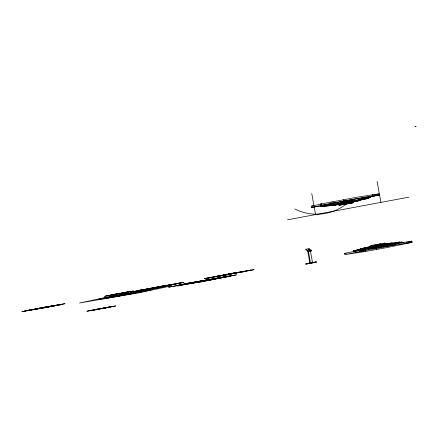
<?xml version="1.0" encoding="UTF-8"?>
<svg xmlns="http://www.w3.org/2000/svg" width="438" height="438" viewBox="0 0 438 438"><rect width="100%" height="100%" fill="white"/><g stroke="black" fill="none" stroke-linecap="round" stroke-linejoin="round"><path stroke-width="0.66" d="M305.894 249.222L305.883 249.824L308.462 251.571L311.621 251.023L311.626 250.421L309.053 248.674L305.894 249.222L308.467 250.969L311.626 250.421M308.462 251.571L308.467 250.969M309.042 249.277L309.053 248.674M309.436 250.328L309.77 250.355L309.442 250.235M294.752 209.019L294.829 208.981A51.498 49.669 80.8 0 0 346.365 203.999L346.332 204.004M308.943 249.863C308.943 250.317 309.009 249.704 309.009 249.682M228.121 274.084L250.936 270.038L248.045 270.629M230.339 274.177L207.519 278.229L210.415 277.637M309.726 250.399L309.759 250.339M218.452 278.453L236.416 274.861L188.34 283.676L220.588 277.966L199.055 282.083L168.663 287.191L189.019 283.107M208.439 279.603L183.801 283.961L213.914 278.738L185.258 284.048L217.253 278.354L213.235 279.307M356.866 250.109L357.003 250.875L353.346 251.653L353.45 250.81L362.445 249.08L361.279 249.321M360.551 249.485L359.308 249.863M372.946 246.988L373.088 247.755L369.431 248.532L369.535 247.689L383.748 245.105L381.843 245.45M403.726 242.438L411.862 241.13L412.087 242.373L387.072 247.547L363.841 251.735L344.334 254.708L364.695 250.624L359.472 251.478L359.248 250.229L383.146 245.975M390.236 243.314L391.386 243.008M392.114 242.844L368.008 247.229M401.432 242.904L401.542 242.061L400.567 242.302M403.327 242.504L403.82 242.345L373.68 247.645M324.246 206.112L320.66 206.648L320.523 205.882L322.751 205.384M322.609 205.909L322.33 205.997L334.966 203.61L322.609 205.909L322.472 205.143L320.665 205.345L320.441 204.097L358.043 197.062L378.87 193.903L379.094 195.145L370.088 196.739M320.66 206.648L324.432 205.849M331.309 205.066L363.649 199.044L324.23 206.314L331.478 205.132M331.971 205.148L327.832 205.915L332.595 205.176M338.766 204.305L338.946 205.302L344.224 204.25L344.044 203.254L331.413 205.641L360.277 200.473L352.82 201.956M333.493 205.356L333.214 205.438L338.563 204.595M354.676 199.974L340.238 202.559L354.397 200.062L354.534 199.208L354.254 199.295L379.094 195.145M340.293 204.19L340.567 204.108M368.413 196.793L370.493 196.509L370.636 197.275L368.555 197.56L368.413 196.793L368.971 196.624L367.104 196.832L343.835 200.998L343.611 199.755M359.061 200.308L367.252 198.644L363.37 199.126L363.556 198.524L361.476 198.808L368.555 197.56M370.214 196.596L370.493 196.509M370.345 197.051L370.904 196.881L370.356 196.903M370.636 197.275L363.277 198.611M366.732 198.43L368.96 197.932L368.823 197.166M24.041 311.161L57.915 304.996L21.9 311.642L61.249 304.613L29.001 310.318L33.02 309.365M27.375 310.777L29.258 310.307M32.593 309.923L50.556 306.332M57.657 305.007L65.016 303.671L53.896 305.948M60.997 304.624L62.875 304.153M136.152 291.204L134.269 291.675L162.925 286.364L142.996 289.89L155.572 287.7M115.342 296.334L123.116 294.528M150.349 288.554L171.91 284.569L159.333 286.759M115.331 296.269L98.961 299.214L121.994 295.442L136.125 292.42M162.668 286.375L164.551 285.905M178.753 283.255L180.631 282.784L139.914 290.263L163.095 285.817M185.258 284.048L181.239 285.001L200.916 281.486M186.714 284.136L188.597 283.665M191.932 283.276L177.729 285.926L181.496 284.99M195.693 282.34L197.576 281.869M216.996 278.365L226.232 276.559L213.656 278.749L218.88 277.895M220.33 277.982L224.097 277.04M108.416 307.268L86.861 311.254L115.774 305.932L103.198 308.122M370.805 246.747L370.625 245.756L379.604 243.961L384.821 243.106L385.002 244.103L386.19 243.895M382.943 243.577L384.821 243.106M408.096 242.072L411.862 241.13M123.56 294.522L124.534 294.276L109.823 296.953L111.991 296.652M120.806 295.557L119.831 295.798L134.548 293.126L125.777 294.626M121.255 295.546L147.288 290.389L113.371 296.307L107.94 297.424L143.527 291.33L127.617 293.903L104.178 298.36L124.107 294.834L118.567 296.083L102.295 298.831L107.726 297.72M138.769 291.965L132.878 293.301M139.218 291.96L140.193 291.713L122.372 294.632L111.279 297.035L130.995 293.767L142.071 291.243L126.204 294.068M228.067 274.374L214.773 276.794L238.469 272.326L219.991 275.94L225.422 274.823M228.51 274.363L229.485 274.122L216.657 276.323L243.687 271.472L222.132 275.458L241.546 271.954M225.975 276.57L228.373 276.077L194.242 282.253M366.403 247.946L365.675 248.111L374.036 246.501M363.797 248.581L364.525 248.417M398.591 242.258L399.565 242.011L360.211 249.047L364.345 248.313M402.024 242.389L402.998 242.148L400.825 242.449M321.476 205.833L311.363 207.415L354.534 199.208M359.138 200.15L360.173 199.898L358.092 200.177L358.202 200.752L358.476 200.67L336.964 204.502L336.86 203.927L334.78 204.212L335.059 204.13L334.824 202.843L320.665 205.345M305.844 263.796L316.22 261.842L316.28 262.165L305.899 264.119L305.844 263.796L310.224 263.035M310.405 250.914L312.518 262.543L309.874 263.03L307.646 250.75M311.916 262.68L312.518 262.543M305.899 264.119L316.28 262.165M316.22 261.842L312.732 262.603L312.787 262.931M352.776 202.017L354.725 201.606L354.621 201.031M110.699 295.179L104.567 296.302L116.097 294.314M127.348 292.102L133.481 290.98L113.628 294.5M110.042 295.436L124.419 292.776M116.722 295.989L127.573 293.657L149.172 289.918L143.741 291.035M122.399 294.758L116.924 295.628L143.954 290.772L138.523 291.889M136.136 292.485L152.512 289.534L132.834 293.049L126.932 294.473L141.644 291.801L139.476 292.102M187.141 283.578L177.899 285.384L192.359 282.724M391.468 243.451L386.989 244.207L386.885 243.632L384.969 243.917L365.33 247.618L367.498 247.317M365.582 247.607L363.447 248.089L365.615 247.788M229.315 276.186L231.45 275.705L227.755 276.263M386.989 244.207L389.13 243.725L389.103 245.017L390.116 244.82M110.299 306.797L96.097 309.447M92.336 310.389L113.634 306.414M351.605 202.066L352.924 201.803L353.105 202.799L338.946 205.302M25.919 310.69L59.541 304.536M45.338 307.186L54.323 305.39M121.95 292.967L128.006 291.845M113.415 296.553L100.839 298.749L130.907 293.274M138.052 292.195L150.628 290.005L120.559 295.48M376.193 246.085L374.671 246.386L374.567 245.811L372.426 246.293L372.503 245.285M377.151 246.331L381.208 245.565M395.908 242.794L396.921 242.597M401.542 242.061L388.966 244.251L394.184 243.397M363.6 249.649L362.587 249.846L362.352 248.565M208.012 280.161L206.134 280.632L211.609 279.762L190.048 283.747M359.472 251.478L396.647 244.705L412.087 242.373M394.195 244.93L396.018 244.574M370.329 196.908L374.096 196.114L372.021 196.394M240.599 271.927L254.128 269.633L242.811 271.916M217.861 276.34L204.332 278.634L215.649 276.351M321.651 204.009L311.139 206.172L311.582 206.156M376.779 245.975L381.137 245.176L376.554 245.915L376.762 247.07M361.881 248.872L356.45 249.989L356.8 250.492M225.937 274.763L236.328 272.808L227.092 274.615L231.111 273.662M118.588 295.453L109.396 297.506L123.85 294.845M119.103 295.393L125.69 294.128M108.241 297.659L114.827 296.395M131.422 293.214L138.008 291.949M112.944 296.86L107.513 297.977L125.263 294.681M136.64 292.36L143.226 291.095M113.458 296.805L120.045 295.535M357.594 250.76L360.682 250.191L360.469 249.036L358.591 249.501L358.777 250.541M364.695 249.436L365.878 249.217M391.216 244.612L392.399 244.388L392.256 243.621M375.103 248.362L376.423 248.116M393.603 245.039L386.842 246.298M287.503 219.805L408.972 197.144M378.421 244.415L372.125 245.51M379.713 244.174L381.005 243.933M141.797 289.792L130.935 292.058L174.986 284.196L151.805 288.642M373.97 246.928L369.289 247.771M376.647 246.43L374.605 246.813L374.512 246.293M173.109 284.667L183.971 282.4L152.232 288.084M406.163 242.433L407.45 242.192M392.864 243.364L394.134 243.128M134.263 293.006L145.411 290.859L106.056 297.889L138.085 292.376M372.618 248.822L373.888 248.587M379.719 247.497L380.989 247.262M364.465 249.375L344.109 253.46L344.624 253.438M115.687 294.024L106.702 295.82M122.361 293.257L131.34 291.462M383.031 246.983L386.207 246.413M97.981 308.976L88.996 310.772M104.655 308.21L106.533 307.739M373.077 194.926L371.791 195.151L372.941 194.97M374.364 194.696L378.87 193.903M344.224 204.25L353.105 202.799M383.546 244.749L381.772 245.061L381.668 244.486M394.775 243.293L395.957 243.09M356.904 250.328L358.684 250.021M385.068 245.669L383.885 245.871L383.65 244.59M397.386 243.49L396.204 243.692L396.067 242.926M401.285 242.072L401.422 242.838L403.201 242.532M380.075 247.503L381.257 247.295M34.903 308.894L40.121 308.04L38.237 308.511M52.012 306.419L46.795 307.273L48.678 306.803M222.214 277.511L227.689 276.641L200.818 281.875M129.073 293.991L132.375 293.427M202.367 281.568L197.149 282.422M241.705 271.971L244.448 271.505L223.993 275.42M216.75 276.29L214.012 276.761L234.467 272.847M387.291 243.703L388.309 243.533M366.124 247.7L367.143 247.53M384.055 244.667L386.25 244.305M398.492 243.298L399.511 243.128L399.308 242.028M386.174 245.477L387.192 245.307M375.021 248.319L376.039 248.149M377.649 247.913L378.87 247.705M367.92 249.644L368.938 249.474M370.625 245.756L371.621 245.592M385.002 244.103L379.784 244.957L379.604 243.961M359.248 250.229L365.774 249.162M367.077 248.948L368.38 248.735M361.005 250.914L362.308 250.7M201.338 280.928L206.561 280.074M204.677 280.544L209.895 279.69M42.004 307.569L47.222 306.715M199.033 281.952L204.25 281.097M127.617 293.903L134.751 292.765M36.359 308.982L41.577 308.128M39.694 308.598L44.911 307.744M94.214 309.918L99.437 309.064M373.932 246.484L369.453 247.24L369.672 248.456M397.485 242.833L399.401 242.542M357.446 249.874L358.623 249.687M355.377 250.585L353.209 250.886M118.599 295.519L120.516 295.228M132.867 293.23L130.951 293.52M113.382 296.373L117.209 295.798M372.596 248.691L373.335 248.592M366.239 249.917L365.495 250.016L365.725 251.264M345.117 253.367L346.102 253.23M368.96 197.932L366.88 198.211L366.978 198.732M312.059 206.095L313 205.964M321.454 205.778L320.523 205.882M320.441 204.097L321.645 203.966M328.111 205.833L326.31 206.03L326.217 205.515M134.718 292.579L136.853 292.097L132.834 293.049M118.632 295.699L114.614 296.652L116.754 296.17M308.971 249.835L308.604 249.731L309.069 249.622M400.546 242.176L400.682 242.942M397.841 242.619L397.983 243.386M394.299 244.037L394.09 242.882L392.207 243.353L392.103 242.778M390.482 243.955L390.625 244.722M377.107 181.463L380.907 202.378M375.267 194.297L375.492 195.545M370.269 196.514L370.411 197.281M369.562 196.613L369.699 197.379M378.525 245.959L378.892 247.974M377.561 244.338L377.742 245.335M368.599 197.171L368.736 197.938M368.544 197.248L368.686 198.014M376.264 248.143L376.488 249.386M374.72 246.654L374.857 247.421M365.078 198.414L365.172 198.929L356.291 200.38L356.395 200.954M373.45 247.585L373.674 248.828M363.797 198.556L363.89 199.071M371.429 247.284L371.566 248.05M361.334 198.042L361.7 199.783L359.899 199.98L360.003 200.555M370.263 247.525L370.4 248.291M367.466 247.136L367.57 247.711M363.704 248.072L363.808 248.647M354.309 199.213L354.451 199.98M354.397 200.062L354.49 200.577L349.212 201.628L349.316 202.203L351.396 201.918L351.303 203.002M363.617 250.487L363.841 251.735M353.603 199.312L353.74 200.078M352.453 199.493L352.595 200.259M351.637 201.945L351.818 202.942M350.947 199.744L351.084 200.511M349.185 200.051L349.321 200.818M347.285 200.39L347.422 201.157M347.318 201.31L347.411 201.825L342.138 202.876L342.242 203.451M355.344 250.405L355.459 252.43M345.516 201.507L345.374 200.741L333.022 203.04L332.798 201.798M354.183 250.645L354.32 251.412M353.45 250.81L353.603 251.642M343.589 201.08L343.731 201.847M342.051 201.381L342.193 202.148M340.863 201.622L340.999 202.389M340.102 201.792L340.331 203.079M340.282 204.004L340.463 205M335.19 204.579L335.294 205.154M330.991 201.995L331.221 203.243M331.686 205.553L331.582 204.979L329.781 205.176L329.688 204.661M329.819 205.115L329.913 205.63M324.41 205.712L324.503 206.227M321.558 205.63L321.7 206.397M320.797 205.8L320.939 206.566M311.763 193.656L313.904 205.417M314.139 206.725L315.563 214.571M308.368 251.264L310.482 262.899M309.332 263.03L309.392 263.358M415.043 126.434L416.1 126.396L415.098 126.418M112.73 294.67L110.464 295.239L127.584 292.042L112.73 294.67M113.179 295.836L79.552 303.003L138.227 292.951L171.855 285.784L113.179 295.836"/></g></svg>
